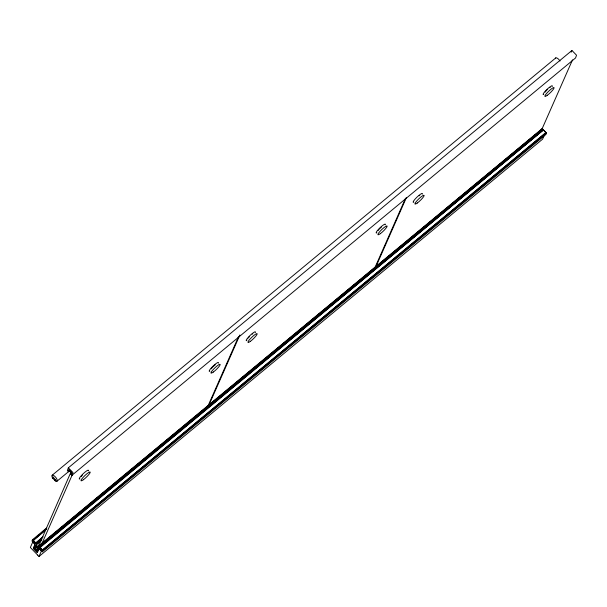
<?xml version="1.0" encoding="UTF-8"?>
<svg xmlns="http://www.w3.org/2000/svg" width="607" height="607" viewBox="0 0 607 607"><rect width="100%" height="100%" fill="white"/><g stroke="black" fill="none" stroke-linecap="round" stroke-linejoin="round"><path stroke-width="0.91" d="M71.641 472.413L71.353 471.836M46.117 529.365L32.983 540.245L32.816 541.049L45.533 530.116M34.857 544.411L33.347 548.561L37.05 552.507L38.954 548.713L42.338 551.786L545.913 134.466L546.505 133.115L542.4 128.836L543.257 129.913L39.683 547.226C38.423 548.432 42.103 552.271 42.437 550.117L545.974 132.736L546.452 133.252M546.505 133.115L42.869 550.564L42.391 550.048L41.86 550.473L545.822 132.584L543.402 130.065L39.516 548.03L39.63 547.188L543.212 129.875L543.015 130.308M52.9 478.46L52.87 476.745L55.973 480.433L55.487 479.932M55.062 480.706L55.237 480.327L55.616 480.721L55.412 479.932M34.751 548.235L36.663 543.902L32.55 539.623L31.959 540.966L32.824 541.869L30.35 547.476L37.702 555.094M571.893 50.525L68.318 467.845L67.369 470.607L68.265 471.54L69.175 469.469L71.77 472.17L70.86 474.242L71.983 475.258L575.565 57.946L576.536 55.214L572.014 50.533L571.172 52.164M542.271 129.132L542.18 128.638L38.598 545.951L36.557 549.859L35.1 548.159L36.868 544.145L41.246 540.518M69.433 470.273L68.758 471.798L68.363 471.389L69.092 469.75L69.547 469.955M35.16 548.743L38.909 545.488M70.359 470.797L69.464 470.137L68.705 471.745L70.222 470.592M70.541 470.986L71.269 472.018M36.45 550.094L38.013 548.652M71.186 471.525L38.871 545.518M71.254 472.17L70.526 473.642L70.92 474.052M70.602 473.718L71.307 472.102M542.4 128.836L38.825 546.156L36.913 550.488L34.758 548.296M39.182 548.918L37.778 551.482M71.99 475.243L73.022 472.625L68.325 467.83M41.966 543.508L72.537 474.196M37.702 555.139L39 556.49L41.466 550.89M42.338 551.786L42.93 550.435L38.825 546.156M207.64 406.766L238.589 336.582M208.922 405.15L239.879 334.973M374.595 268.408L405.552 198.231M375.498 267.657L406.447 197.48M541.937 129.185L572.507 59.873M543.986 135.976L542.575 139.178L39 556.49M42.847 536.876L35.16 543.493L35.692 543.075L36.602 544.031L41.716 539.79M37.391 552.256L33.544 548.409L35.062 544.661L32.824 541.869M52.202 475.22L555.777 57.908M56.929 481.268L69.335 470.986M46.42 528.128L32.497 539.752L32.983 540.245M46.792 528.712L32.93 540.2C31.761 541.444 35.396 545.298 35.737 543.136L42.991 537.02M36.663 543.902L41.769 539.669M40.912 540.571L36.868 544.145M35.1 548.159L39.478 544.532M542.347 128.965L38.696 546.452L38.598 545.951M33.127 540.397L35.547 542.924M38.772 546.277L39.683 547.226M39.827 547.377L42.247 549.896M246.874 340.61A6.343 1.1 -43.8 0 1 250.092 335.428A6.343 1.1 -43.8 0 1 255.342 332.507M247.899 338.918A4.006 0.69 -43.8 0 1 247.975 338.607M248.695 337.522A4.006 0.69 -43.8 0 1 249.295 336.824M252.216 334.146A4.006 0.69 -43.8 0 1 252.838 333.736M209.878 371.272A6.343 1.1 -43.8 0 1 213.087 366.089A6.343 1.1 -43.8 0 1 218.338 363.168M211.251 368.79A4.006 0.69 -43.8 0 1 212.291 367.485M212.989 366.757A4.006 0.69 -43.8 0 1 215.219 364.815M376.833 232.913A6.343 1.1 -43.8 0 1 380.05 227.731A6.343 1.1 -43.8 0 1 385.293 224.81M378.207 230.432A4.006 0.69 -43.8 0 1 379.246 229.135M379.944 228.399A4.006 0.69 -43.8 0 1 381.462 227.01M413.837 202.252A6.343 1.1 -43.8 0 1 417.047 197.07A6.343 1.1 -43.8 0 1 422.297 194.149M419.179 195.788A4.006 0.69 -43.8 0 1 419.794 195.378M543.789 94.555A6.343 1.1 -43.8 0 1 547.006 89.373A6.343 1.1 -43.8 0 1 552.249 86.452M545.162 92.074A4.006 0.69 -43.8 0 1 546.201 90.777M546.899 90.041A4.006 0.69 -43.8 0 1 547.658 89.32M549.752 87.681A4.006 0.69 -43.8 0 1 550.23 87.438M79.919 478.969A6.343 1.1 -43.8 0 1 83.136 473.786A6.343 1.1 -43.8 0 1 88.379 470.857M81.292 476.48A4.006 0.69 -43.8 0 1 82.332 475.182M555.443 58.674A3.847 1.472 50.4 0 1 557.067 58.097A3.847 1.472 50.4 0 1 560.018 61.019M55.313 480.888L52.688 478.157A3.847 1.472 50.4 0 1 52.976 475.205A3.847 1.472 50.4 0 1 56.99 479.393A3.847 1.472 50.4 0 1 55.313 480.888M250.35 341.362A6.343 1.1 -43.8 0 0 257.193 333.804A6.343 1.1 -43.8 0 0 250.122 338.972A6.343 1.1 -43.8 0 0 250.35 341.362M213.353 372.03A6.343 1.1 -43.8 0 0 220.189 364.466A6.343 1.1 -43.8 0 0 213.125 369.633A6.343 1.1 -43.8 0 0 213.353 372.03M380.308 233.672A6.343 1.1 -43.8 0 0 387.152 226.108A6.343 1.1 -43.8 0 0 380.081 231.275A6.343 1.1 -43.8 0 0 380.308 233.672M417.312 203.004A6.343 1.1 -43.8 0 0 424.149 195.446A6.343 1.1 -43.8 0 0 417.085 200.613A6.343 1.1 -43.8 0 0 417.312 203.004M547.264 95.314A6.343 1.1 -43.8 0 0 554.108 87.749A6.343 1.1 -43.8 0 0 547.036 92.917A6.343 1.1 -43.8 0 0 547.264 95.314M83.394 479.72A6.343 1.1 -43.8 0 0 90.238 472.163A6.343 1.1 -43.8 0 0 83.167 477.33A6.343 1.1 -43.8 0 0 83.394 479.72"/></g></svg>
